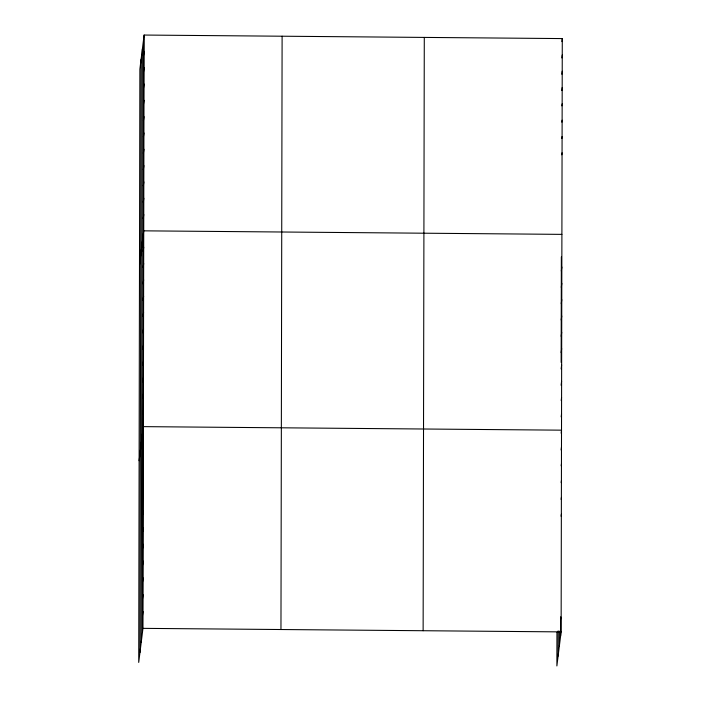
<?xml version="1.0" encoding="UTF-8"?>
<svg xmlns="http://www.w3.org/2000/svg" width="701" height="701" viewBox="0 0 701 701"><rect width="100%" height="100%" fill="white"/><g stroke="black" fill="none" stroke-linecap="round" stroke-linejoin="round"><path stroke-width="1.05" d="M139.955 652.517L141.111 59.208M141.225 642.309L142.382 49M142.461 632.407L143.617 39.098M144.117 35.05L139.876 69.11L138.719 662.419L142.969 628.359L144.117 35.05L562.281 38.581L561.124 631.89L556.883 665.95L556.944 632.328M280.961 629.524L282.109 36.215M423.132 630.725L424.289 37.416M558.11 656.048L558.162 630.83M559.38 645.84L559.416 631.137M560.616 635.938L560.651 617.029M561.15 362.417L561.352 256.908M143.582 55.414L144.091 51.366M143.556 71.73L144.055 67.682M143.521 88.046L144.02 83.997M143.486 104.361L143.994 100.313M143.46 120.677L143.959 116.629M143.425 136.993L143.933 132.945M143.39 153.309L143.898 149.26M143.363 169.624L143.863 165.576M143.328 185.94L143.836 181.892M143.302 202.256L143.801 198.208M143.267 218.572L143.766 214.524M139.499 264.899L143.74 230.839L561.895 234.371M143.206 251.203L143.705 247.155M143.17 267.519L143.679 263.48M143.135 283.835L143.644 279.795M143.109 300.151L143.609 296.111M143.074 316.466L143.582 312.427M143.048 332.782L143.547 328.743M143.013 349.098L143.512 345.058M142.978 365.423L143.486 361.374M142.951 381.738L143.451 377.69M142.916 398.054L143.425 394.006M142.881 414.37L143.39 410.322M139.113 460.697L143.355 426.637L561.519 430.169L561.133 433.2M142.82 447.492L143.328 443.444M142.785 464.307L143.293 460.259M142.759 481.114L143.258 477.066M142.724 497.929L143.223 493.881M142.689 514.736L143.197 510.687M142.654 531.542L143.162 527.502M142.627 548.357L143.127 544.309M142.592 565.164L143.092 561.124M142.557 581.979L143.065 577.931M142.522 598.785L143.03 594.746M142.496 615.601L142.995 611.552M561.895 41.613L562.281 38.581M561.869 57.929L562.246 54.897M561.834 74.245L562.211 71.213M561.808 90.56L562.184 87.529M561.895 105.869L562.149 103.844M561.869 122.184L562.114 120.16M561.834 138.5L562.088 136.476M561.799 154.816L562.053 152.792M561.326 271.05L561.834 267.002M561.299 287.366L561.799 283.318M561.264 303.682L561.773 299.634M561.229 319.998L561.738 315.949M561.203 336.314L561.703 332.265M561.168 352.629L561.676 348.581M561.142 368.945L561.641 364.897M561.107 385.261L561.606 381.213M561.203 400.569L561.58 397.528M561.168 416.885L561.545 413.853M561.107 450.007L561.483 446.975M561.194 465.806L561.448 463.782M561.168 482.621L561.413 480.597M561.133 499.427L561.387 497.403M561.098 516.243L561.352 514.219M560.651 619.123L560.905 617.108M142.969 628.359L561.124 631.89"/></g></svg>
